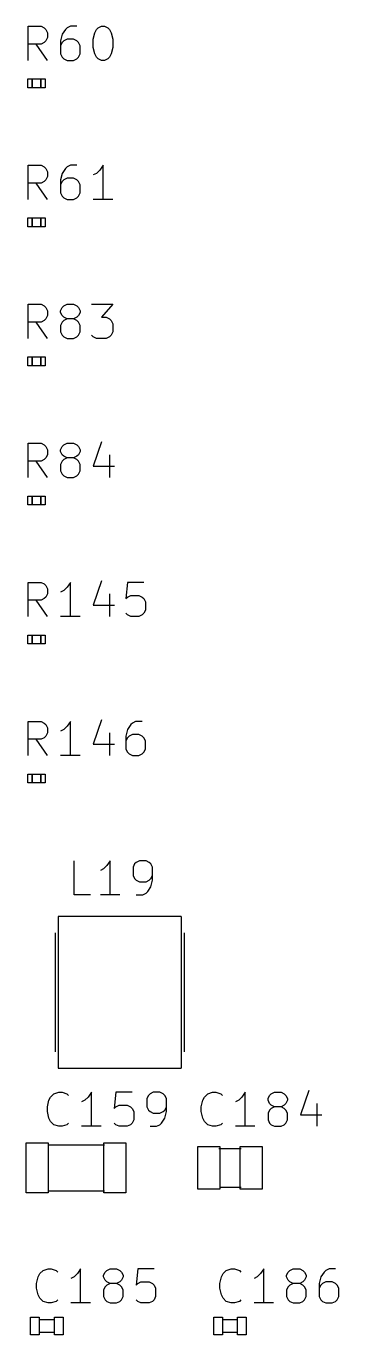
# Model space of a CAD drawing. Header units: millimetres. Extents: x -1 to 260, y -75 to 300.
# Drawn here: x -0.25 to 10.42, y -75.05 to -30.35 of the extents above; entities that cross this region are included whole.
import ezdxf

# ---------------------------------------------------------------- set-up
doc = ezdxf.new("R2010")
doc.units = ezdxf.units.MM
doc.layers.add('F.Fab', color=9, linetype='CONTINUOUS', true_color=0xafafaf)
doc.layers.add('F.Silkscreen', color=41, linetype='CONTINUOUS', true_color=0xf2eda1)

msp = doc.modelspace()

# ---------------------------------------------------------------- linework, layer by layer
at = {"layer": 'F.Fab', "linetype": 'CONTINUOUS'}
for p, q in [((-0.2, -32.45), (-0.2, -32.15)), ((-0.2, -32.15), (-0.05, -32.15)), ((-0.05, -32.15), (-0.05, -32.45)), ((0.25, -32.45), (0.25, -32.15)), ((0.25, -32.15), (0.4, -32.15)), ((0.4, -32.15), (0.4, -32.45)), ((-0.05, -32.45), (-0.2, -32.45)), ((0.4, -32.45), (0.25, -32.45)), ((-0.2, -37.2), (-0.2, -36.9)), ((-0.2, -36.9), (-0.05, -36.9)), ((-0.05, -36.9), (-0.05, -37.2)), ((0.25, -37.2), (0.25, -36.9)), ((0.25, -36.9), (0.4, -36.9)), ((0.4, -36.9), (0.4, -37.2)), ((-0.05, -37.2), (-0.2, -37.2)), ((0.4, -37.2), (0.25, -37.2)), ((-0.2, -41.95), (-0.2, -41.65)), ((-0.2, -41.65), (-0.05, -41.65)), ((-0.05, -41.95), (-0.2, -41.95)), ((-0.05, -41.65), (-0.05, -41.95)), ((0.25, -41.95), (0.25, -41.65)), ((0.25, -41.65), (0.4, -41.65)), ((0.4, -41.95), (0.25, -41.95)), ((0.4, -41.65), (0.4, -41.95)), ((-0.2, -46.7), (-0.2, -46.4)), ((-0.2, -46.4), (-0.05, -46.4)), ((-0.05, -46.4), (-0.05, -46.7)), ((0.25, -46.7), (0.25, -46.4)), ((0.25, -46.4), (0.4, -46.4)), ((0.4, -46.4), (0.4, -46.7)), ((-0.05, -46.7), (-0.2, -46.7)), ((0.4, -46.7), (0.25, -46.7)), ((-0.2, -51.45), (-0.2, -51.15)), ((-0.2, -51.15), (-0.05, -51.15)), ((-0.05, -51.15), (-0.05, -51.45)), ((0.25, -51.45), (0.25, -51.15)), ((0.25, -51.15), (0.4, -51.15)), ((0.4, -51.15), (0.4, -51.45)), ((-0.05, -51.45), (-0.2, -51.45)), ((0.4, -51.45), (0.25, -51.45)), ((-0.2, -56.2), (-0.2, -55.9)), ((-0.2, -55.9), (-0.05, -55.9)), ((-0.05, -56.2), (-0.2, -56.2)), ((-0.05, -55.9), (-0.05, -56.2)), ((0.25, -56.2), (0.25, -55.9)), ((0.25, -55.9), (0.4, -55.9)), ((0.4, -56.2), (0.25, -56.2)), ((0.4, -55.9), (0.4, -56.2)), ((0.842, -60.759), (0.842, -65.941)), ((5.033, -60.759), (0.842, -60.759)), ((5.033, -60.759), (5.033, -65.941)), ((0.74, -61.318), (0.74, -65.382)), ((5.134, -61.318), (5.134, -65.382)), ((0.842, -65.941), (5.033, -65.941)), ((-0.2518, -70.2009), (-0.2518, -68.5009)), ((-0.2518, -68.5009), (0.4983, -68.5009)), ((0.485, -68.563), (2.415, -68.563)), ((0.4983, -68.5009), (0.4983, -70.2009)), ((2.4017, -70.1991), (2.4017, -68.4991)), ((2.4017, -68.4991), (3.1518, -68.4991)), ((3.1518, -68.4991), (3.1518, -70.1991)), ((5.6078, -70.0739), (5.6078, -68.6238)), ((5.6078, -68.6238), (6.3579, -68.6238)), ((6.319, -68.69), (7.081, -68.69)), ((6.3579, -68.6238), (6.3579, -70.0739)), ((7.0556, -70.0739), (7.0556, -68.6238)), ((7.0556, -68.6238), (7.8057, -68.6238)), ((7.8057, -68.6238), (7.8057, -70.0739)), ((0.485, -70.137), (2.415, -70.137)), ((6.3579, -70.0739), (5.6078, -70.0739)), ((6.344, -70.01), (7.081, -70.01)), ((7.8057, -70.0739), (7.0556, -70.0739)), ((0.4983, -70.2009), (-0.2518, -70.2009)), ((3.1518, -70.1991), (2.4017, -70.1991)), ((-0.104, -75.0548), (-0.104, -74.4549)), ((-0.104, -74.4549), (0.196, -74.4549)), ((0.196, -74.4549), (0.196, -75.0548)), ((0.205, -74.526), (0.695, -74.526)), ((0.7088, -75.0548), (0.7088, -74.4549)), ((0.7088, -74.4549), (1.0088, -74.4549)), ((1.0088, -74.4549), (1.0088, -75.0548)), ((6.146, -75.0548), (6.146, -74.4549)), ((6.146, -74.4549), (6.446, -74.4549)), ((6.446, -74.4549), (6.446, -75.0548)), ((6.455, -74.526), (6.945, -74.526)), ((6.9588, -75.0548), (6.9588, -74.4549)), ((6.9588, -74.4549), (7.2588, -74.4549)), ((7.2588, -74.4549), (7.2588, -75.0548)), ((0.196, -75.0548), (-0.104, -75.0548)), ((0.695, -74.974), (0.205, -74.974)), ((1.0088, -75.0548), (0.7088, -75.0548)), ((6.446, -75.0548), (6.146, -75.0548)), ((6.945, -74.974), (6.455, -74.974)), ((7.2588, -75.0548), (6.9588, -75.0548))]:
    msp.add_line(p, q, dxfattribs=at)
at = {"layer": 'F.Silkscreen', "linetype": 'CONTINUOUS'}
for p, q in [((-0.189967, -31.516726), (-0.189967, -30.348326)), ((-0.189967, -30.348326), (0.255137, -30.348326)), ((0.255137, -30.348326), (0.366413, -30.403964)), ((1.256622, -30.348326), (1.145346, -30.403964)), ((1.479175, -30.348326), (1.256622, -30.348326)), ((2.20247, -30.403964), (2.313746, -30.348326)), ((2.313746, -30.348326), (2.425023, -30.348326)), ((2.425023, -30.348326), (2.536299, -30.403964)), ((0.366413, -30.403964), (0.422051, -30.459602)), ((0.422051, -30.459602), (0.477689, -30.570878)), ((0.477689, -30.737792), (0.422051, -30.849068)), ((0.477689, -30.570878), (0.477689, -30.737792)), ((0.978432, -30.626516), (0.922794, -30.849068)), ((1.089708, -30.459602), (0.978432, -30.626516)), ((1.145346, -30.79343), (1.03407, -30.849068)), ((1.145346, -30.403964), (1.089708, -30.459602)), ((1.367899, -30.79343), (1.145346, -30.79343)), ((1.479175, -30.849068), (1.367899, -30.79343)), ((2.035556, -30.79343), (2.091194, -30.570878)), ((2.035556, -31.071621), (2.035556, -30.79343)), ((2.091194, -30.570878), (2.146832, -30.459602)), ((2.146832, -30.459602), (2.20247, -30.403964)), ((2.536299, -30.403964), (2.591937, -30.459602)), ((2.591937, -30.459602), (2.647575, -30.570878)), ((2.647575, -30.570878), (2.703213, -30.79343)), ((2.703213, -30.79343), (2.703213, -31.071621)), ((0.255137, -30.960345), (-0.189967, -30.960345)), ((0.477689, -31.516726), (0.088222, -30.960345)), ((0.366413, -30.904707), (0.255137, -30.960345)), ((0.422051, -30.849068), (0.366413, -30.904707)), ((0.922794, -30.849068), (0.922794, -31.294173)), ((0.978432, -30.904707), (0.922794, -31.015983)), ((0.922794, -31.294173), (0.978432, -31.405449)), ((1.03407, -30.849068), (0.978432, -30.904707)), ((1.534813, -30.904707), (1.479175, -30.849068)), ((1.590451, -31.015983), (1.534813, -30.904707)), ((1.534813, -31.405449), (1.590451, -31.294173)), ((1.590451, -31.294173), (1.590451, -31.015983)), ((2.091194, -31.294173), (2.035556, -31.071621)), ((2.146832, -31.405449), (2.091194, -31.294173)), ((2.647575, -31.294173), (2.591937, -31.405449)), ((2.703213, -31.071621), (2.647575, -31.294173)), ((0.978432, -31.405449), (1.03407, -31.461088)), ((1.03407, -31.461088), (1.145346, -31.516726)), ((1.145346, -31.516726), (1.367899, -31.516726)), ((1.367899, -31.516726), (1.479175, -31.461088)), ((1.479175, -31.461088), (1.534813, -31.405449)), ((2.20247, -31.461088), (2.146832, -31.405449)), ((2.313746, -31.516726), (2.20247, -31.461088)), ((2.425023, -31.516726), (2.313746, -31.516726)), ((2.536299, -31.461088), (2.425023, -31.516726)), ((2.591937, -31.405449), (2.536299, -31.461088)), ((-0.05, -32.45), (-0.05, -32.15)), ((-0.05, -32.15), (0.25, -32.15)), ((0.25, -32.15), (0.25, -32.45)), ((0.25, -32.45), (-0.05, -32.45)), ((-0.189967, -36.266726), (-0.189967, -35.098326)), ((-0.189967, -35.098326), (0.255137, -35.098326)), ((0.255137, -35.098326), (0.366413, -35.153964)), ((0.366413, -35.153964), (0.422051, -35.209602)), ((0.422051, -35.209602), (0.477689, -35.320878)), ((1.089708, -35.209602), (0.978432, -35.376516)), ((1.145346, -35.153964), (1.089708, -35.209602)), ((1.256622, -35.098326), (1.145346, -35.153964)), ((1.479175, -35.098326), (1.256622, -35.098326)), ((2.258108, -35.26524), (2.146832, -35.376516)), ((2.369384, -35.098326), (2.258108, -35.26524)), ((2.369384, -36.266726), (2.369384, -35.098326)), ((0.255137, -35.710345), (-0.189967, -35.710345)), ((0.477689, -36.266726), (0.088222, -35.710345)), ((0.366413, -35.654707), (0.255137, -35.710345)), ((0.422051, -35.599068), (0.366413, -35.654707)), ((0.477689, -35.487792), (0.422051, -35.599068)), ((0.477689, -35.320878), (0.477689, -35.487792)), ((0.978432, -35.376516), (0.922794, -35.599068)), ((0.922794, -35.599068), (0.922794, -36.044173)), ((0.978432, -35.654707), (0.922794, -35.765983)), ((1.03407, -35.599068), (0.978432, -35.654707)), ((1.145346, -35.54343), (1.03407, -35.599068)), ((1.367899, -35.54343), (1.145346, -35.54343)), ((1.479175, -35.599068), (1.367899, -35.54343)), ((1.534813, -35.654707), (1.479175, -35.599068)), ((1.590451, -35.765983), (1.534813, -35.654707)), ((2.146832, -35.376516), (2.035556, -35.432154)), ((0.922794, -36.044173), (0.978432, -36.155449)), ((0.978432, -36.155449), (1.03407, -36.211088)), ((1.03407, -36.211088), (1.145346, -36.266726)), ((1.367899, -36.266726), (1.479175, -36.211088)), ((1.479175, -36.211088), (1.534813, -36.155449)), ((1.534813, -36.155449), (1.590451, -36.044173)), ((1.590451, -36.044173), (1.590451, -35.765983)), ((1.145346, -36.266726), (1.367899, -36.266726)), ((2.703213, -36.266726), (2.035556, -36.266726)), ((-0.05, -37.2), (-0.05, -36.9)), ((-0.05, -36.9), (0.25, -36.9)), ((0.25, -36.9), (0.25, -37.2)), ((0.25, -37.2), (-0.05, -37.2)), ((-0.189967, -41.016726), (-0.189967, -39.848326)), ((-0.189967, -39.848326), (0.255137, -39.848326)), ((0.255137, -39.848326), (0.366413, -39.903964)), ((0.366413, -39.903964), (0.422051, -39.959602)), ((0.422051, -39.959602), (0.477689, -40.070878)), ((0.477689, -40.070878), (0.477689, -40.237792)), ((0.922794, -40.070878), (0.978432, -39.959602)), ((0.922794, -40.126516), (0.922794, -40.070878)), ((0.978432, -40.237792), (0.922794, -40.126516)), ((0.978432, -39.959602), (1.03407, -39.903964)), ((1.03407, -39.903964), (1.145346, -39.848326)), ((1.145346, -39.848326), (1.367899, -39.848326)), ((1.367899, -39.848326), (1.479175, -39.903964)), ((1.479175, -39.903964), (1.534813, -39.959602)), ((1.534813, -39.959602), (1.590451, -40.070878)), ((1.590451, -40.126516), (1.534813, -40.237792)), ((1.590451, -40.070878), (1.590451, -40.126516)), ((1.979918, -39.848326), (2.703213, -39.848326)), ((2.703213, -39.848326), (2.313746, -40.29343)), ((0.255137, -40.460345), (-0.189967, -40.460345)), ((0.477689, -41.016726), (0.088222, -40.460345)), ((0.366413, -40.404707), (0.255137, -40.460345)), ((0.422051, -40.349068), (0.366413, -40.404707)), ((0.477689, -40.237792), (0.422051, -40.349068)), ((0.978432, -40.460345), (0.922794, -40.571621)), ((0.922794, -40.571621), (0.922794, -40.794173)), ((1.03407, -40.29343), (0.978432, -40.237792)), ((1.03407, -40.404707), (0.978432, -40.460345)), ((1.145346, -40.349068), (1.03407, -40.29343)), ((1.145346, -40.349068), (1.03407, -40.404707)), ((1.367899, -40.349068), (1.145346, -40.349068)), ((1.479175, -40.29343), (1.367899, -40.349068)), ((1.479175, -40.404707), (1.367899, -40.349068)), ((1.534813, -40.237792), (1.479175, -40.29343)), ((1.534813, -40.460345), (1.479175, -40.404707)), ((1.590451, -40.571621), (1.534813, -40.460345)), ((1.590451, -40.794173), (1.590451, -40.571621)), ((2.313746, -40.29343), (2.480661, -40.29343)), ((2.480661, -40.29343), (2.591937, -40.349068)), ((2.591937, -40.349068), (2.647575, -40.404707)), ((2.647575, -40.404707), (2.703213, -40.515983)), ((2.703213, -40.515983), (2.703213, -40.794173)), ((0.922794, -40.794173), (0.978432, -40.905449)), ((0.978432, -40.905449), (1.03407, -40.961088)), ((1.03407, -40.961088), (1.145346, -41.016726)), ((1.145346, -41.016726), (1.367899, -41.016726)), ((1.367899, -41.016726), (1.479175, -40.961088)), ((1.479175, -40.961088), (1.534813, -40.905449)), ((1.534813, -40.905449), (1.590451, -40.794173)), ((2.035556, -40.961088), (1.979918, -40.905449)), ((2.146832, -41.016726), (2.035556, -40.961088)), ((2.480661, -41.016726), (2.146832, -41.016726)), ((2.591937, -40.961088), (2.480661, -41.016726)), ((2.647575, -40.905449), (2.591937, -40.961088)), ((2.703213, -40.794173), (2.647575, -40.905449)), ((-0.05, -41.95), (-0.05, -41.65)), ((-0.05, -41.65), (0.25, -41.65)), ((0.25, -41.95), (-0.05, -41.95)), ((0.25, -41.65), (0.25, -41.95)), ((-0.189967, -45.766726), (-0.189967, -44.598326)), ((-0.189967, -44.598326), (0.255137, -44.598326)), ((0.255137, -44.598326), (0.366413, -44.653964)), ((0.366413, -44.653964), (0.422051, -44.709602)), ((0.978432, -44.709602), (1.03407, -44.653964)), ((1.03407, -44.653964), (1.145346, -44.598326)), ((1.145346, -44.598326), (1.367899, -44.598326)), ((1.367899, -44.598326), (1.479175, -44.653964)), ((1.479175, -44.653964), (1.534813, -44.709602)), ((2.313746, -44.542688), (2.035556, -45.377259)), ((0.422051, -45.099068), (0.366413, -45.154707)), ((0.422051, -44.709602), (0.477689, -44.820878)), ((0.477689, -44.987792), (0.422051, -45.099068)), ((0.477689, -44.820878), (0.477689, -44.987792)), ((0.922794, -44.820878), (0.978432, -44.709602)), ((0.922794, -44.876516), (0.922794, -44.820878)), ((0.978432, -44.987792), (0.922794, -44.876516)), ((1.03407, -45.04343), (0.978432, -44.987792)), ((1.145346, -45.099068), (1.03407, -45.04343)), ((1.145346, -45.099068), (1.03407, -45.154707)), ((1.367899, -45.099068), (1.145346, -45.099068)), ((1.479175, -45.04343), (1.367899, -45.099068)), ((1.479175, -45.154707), (1.367899, -45.099068)), ((1.534813, -44.987792), (1.479175, -45.04343)), ((1.534813, -44.709602), (1.590451, -44.820878)), ((1.590451, -44.876516), (1.534813, -44.987792)), ((1.590451, -44.820878), (1.590451, -44.876516)), ((2.591937, -44.987792), (2.591937, -45.766726)), ((0.255137, -45.210345), (-0.189967, -45.210345)), ((0.477689, -45.766726), (0.088222, -45.210345)), ((0.366413, -45.154707), (0.255137, -45.210345)), ((0.978432, -45.210345), (0.922794, -45.321621)), ((0.922794, -45.321621), (0.922794, -45.544173)), ((0.922794, -45.544173), (0.978432, -45.655449)), ((1.03407, -45.154707), (0.978432, -45.210345)), ((1.534813, -45.210345), (1.479175, -45.154707)), ((1.590451, -45.321621), (1.534813, -45.210345)), ((1.534813, -45.655449), (1.590451, -45.544173)), ((1.590451, -45.544173), (1.590451, -45.321621)), ((2.035556, -45.377259), (2.758851, -45.377259)), ((0.978432, -45.655449), (1.03407, -45.711088)), ((1.03407, -45.711088), (1.145346, -45.766726)), ((1.145346, -45.766726), (1.367899, -45.766726)), ((1.367899, -45.766726), (1.479175, -45.711088)), ((1.479175, -45.711088), (1.534813, -45.655449)), ((-0.05, -46.7), (-0.05, -46.4)), ((-0.05, -46.4), (0.25, -46.4)), ((0.25, -46.4), (0.25, -46.7)), ((0.25, -46.7), (-0.05, -46.7)), ((-0.189967, -50.516726), (-0.189967, -49.348326)), ((-0.189967, -49.348326), (0.255137, -49.348326)), ((0.255137, -49.348326), (0.366413, -49.403964)), ((0.366413, -49.403964), (0.422051, -49.459602)), ((0.422051, -49.459602), (0.477689, -49.570878)), ((0.477689, -49.570878), (0.477689, -49.737792)), ((1.145346, -49.51524), (1.03407, -49.626516)), ((1.256622, -49.348326), (1.145346, -49.51524)), ((1.256622, -50.516726), (1.256622, -49.348326)), ((2.313746, -49.292688), (2.035556, -50.127259)), ((3.203956, -49.348326), (3.148318, -49.904707)), ((3.760337, -49.348326), (3.203956, -49.348326)), ((0.255137, -49.960345), (-0.189967, -49.960345)), ((0.477689, -50.516726), (0.088222, -49.960345)), ((0.366413, -49.904707), (0.255137, -49.960345)), ((0.422051, -49.849068), (0.366413, -49.904707)), ((0.477689, -49.737792), (0.422051, -49.849068)), ((1.03407, -49.626516), (0.922794, -49.682154)), ((2.591937, -49.737792), (2.591937, -50.516726)), ((3.148318, -49.904707), (3.203956, -49.849068)), ((3.203956, -49.849068), (3.315232, -49.79343)), ((3.315232, -49.79343), (3.593423, -49.79343)), ((3.593423, -49.79343), (3.704699, -49.849068)), ((3.704699, -49.849068), (3.760337, -49.904707)), ((3.760337, -49.904707), (3.815975, -50.015983)), ((3.815975, -50.015983), (3.815975, -50.294173)), ((1.590451, -50.516726), (0.922794, -50.516726)), ((2.035556, -50.127259), (2.758851, -50.127259)), ((3.203956, -50.461088), (3.148318, -50.405449)), ((3.315232, -50.516726), (3.203956, -50.461088)), ((3.593423, -50.516726), (3.315232, -50.516726)), ((3.704699, -50.461088), (3.593423, -50.516726)), ((3.760337, -50.405449), (3.704699, -50.461088)), ((3.815975, -50.294173), (3.760337, -50.405449)), ((-0.05, -51.45), (-0.05, -51.15)), ((-0.05, -51.15), (0.25, -51.15)), ((0.25, -51.15), (0.25, -51.45)), ((0.25, -51.45), (-0.05, -51.45)), ((2.313746, -54.042688), (2.035556, -54.877259)), ((-0.189967, -55.266726), (-0.189967, -54.098326)), ((-0.189967, -54.098326), (0.255137, -54.098326)), ((0.255137, -54.098326), (0.366413, -54.153964)), ((0.366413, -54.153964), (0.422051, -54.209602)), ((0.422051, -54.209602), (0.477689, -54.320878)), ((0.477689, -54.487792), (0.422051, -54.599068)), ((0.477689, -54.320878), (0.477689, -54.487792)), ((1.03407, -54.376516), (0.922794, -54.432154)), ((1.145346, -54.26524), (1.03407, -54.376516)), ((1.256622, -54.098326), (1.145346, -54.26524)), ((1.256622, -55.266726), (1.256622, -54.098326)), ((2.591937, -54.487792), (2.591937, -55.266726)), ((3.203956, -54.376516), (3.148318, -54.599068)), ((3.315232, -54.209602), (3.203956, -54.376516)), ((3.37087, -54.153964), (3.315232, -54.209602)), ((3.482146, -54.098326), (3.37087, -54.153964)), ((3.704699, -54.098326), (3.482146, -54.098326)), ((0.255137, -54.710345), (-0.189967, -54.710345)), ((0.477689, -55.266726), (0.088222, -54.710345)), ((0.366413, -54.654707), (0.255137, -54.710345)), ((0.422051, -54.599068), (0.366413, -54.654707)), ((2.035556, -54.877259), (2.758851, -54.877259)), ((3.148318, -54.599068), (3.148318, -55.044173)), ((3.203956, -54.654707), (3.148318, -54.765983)), ((3.259594, -54.599068), (3.203956, -54.654707)), ((3.37087, -54.54343), (3.259594, -54.599068)), ((3.593423, -54.54343), (3.37087, -54.54343)), ((3.704699, -54.599068), (3.593423, -54.54343)), ((3.760337, -54.654707), (3.704699, -54.599068)), ((3.815975, -54.765983), (3.760337, -54.654707)), ((3.815975, -55.044173), (3.815975, -54.765983)), ((1.590451, -55.266726), (0.922794, -55.266726)), ((3.148318, -55.044173), (3.203956, -55.155449)), ((3.203956, -55.155449), (3.259594, -55.211088)), ((3.259594, -55.211088), (3.37087, -55.266726)), ((3.37087, -55.266726), (3.593423, -55.266726)), ((3.593423, -55.266726), (3.704699, -55.211088)), ((3.704699, -55.211088), (3.760337, -55.155449)), ((3.760337, -55.155449), (3.815975, -55.044173)), ((-0.05, -56.2), (-0.05, -55.9)), ((-0.05, -55.9), (0.25, -55.9)), ((0.25, -56.2), (-0.05, -56.2)), ((0.25, -55.9), (0.25, -56.2)), ((1.390032, -60.026726), (1.390032, -58.858326)), ((2.61407, -58.858326), (2.502794, -59.02524)), ((2.61407, -60.026726), (2.61407, -58.858326)), ((3.448642, -58.969602), (3.393004, -59.080878)), ((3.50428, -58.913964), (3.448642, -58.969602)), ((3.615556, -58.858326), (3.50428, -58.913964)), ((3.838109, -58.858326), (3.615556, -58.858326)), ((3.949385, -58.913964), (3.838109, -58.858326)), ((4.005023, -58.969602), (3.949385, -58.913964)), ((4.060661, -59.080878), (4.005023, -58.969602)), ((2.391518, -59.136516), (2.280242, -59.192154)), ((2.502794, -59.02524), (2.391518, -59.136516)), ((3.393004, -59.080878), (3.393004, -59.359068)), ((3.393004, -59.359068), (3.448642, -59.470345)), ((4.005023, -59.470345), (4.060661, -59.359068)), ((4.060661, -59.525983), (4.060661, -59.080878)), ((3.448642, -59.470345), (3.50428, -59.525983)), ((3.50428, -59.525983), (3.615556, -59.581621)), ((3.615556, -59.581621), (3.838109, -59.581621)), ((3.838109, -59.581621), (3.949385, -59.525983)), ((3.893747, -59.915449), (4.005023, -59.748535)), ((3.949385, -59.525983), (4.005023, -59.470345)), ((4.005023, -59.748535), (4.060661, -59.525983)), ((1.946413, -60.026726), (1.390032, -60.026726)), ((2.947899, -60.026726), (2.280242, -60.026726)), ((3.50428, -60.026726), (3.726832, -60.026726)), ((3.726832, -60.026726), (3.838109, -59.971088)), ((3.838109, -59.971088), (3.893747, -59.915449)), ((0.469394, -67.264068), (0.525032, -67.041516)), ((0.525032, -67.041516), (0.58067, -66.93024)), ((0.58067, -66.93024), (0.691946, -66.818964)), ((0.691946, -66.818964), (0.858861, -66.763326)), ((0.858861, -66.763326), (0.970137, -66.763326)), ((0.970137, -66.763326), (1.137051, -66.818964)), ((1.137051, -66.818964), (1.192689, -66.874602)), ((1.74907, -67.041516), (1.637794, -67.097154)), ((1.860346, -66.93024), (1.74907, -67.041516)), ((1.971622, -66.763326), (1.860346, -66.93024)), ((1.971622, -67.931726), (1.971622, -66.763326)), ((2.806194, -66.763326), (2.750556, -67.319707)), ((3.362575, -66.763326), (2.806194, -66.763326)), ((3.918956, -66.874602), (3.863318, -66.985878)), ((3.863318, -66.985878), (3.863318, -67.264068)), ((3.974594, -66.818964), (3.918956, -66.874602)), ((4.08587, -66.763326), (3.974594, -66.818964)), ((4.308423, -66.763326), (4.08587, -66.763326)), ((4.419699, -66.818964), (4.308423, -66.763326)), ((4.475337, -66.874602), (4.419699, -66.818964)), ((4.530975, -66.985878), (4.475337, -66.874602)), ((4.530975, -67.430983), (4.530975, -66.985878)), ((5.719394, -67.264068), (5.775032, -67.041516)), ((5.775032, -67.041516), (5.83067, -66.93024)), ((5.83067, -66.93024), (5.941946, -66.818964)), ((5.941946, -66.818964), (6.108861, -66.763326)), ((6.108861, -66.763326), (6.220137, -66.763326)), ((6.220137, -66.763326), (6.387051, -66.818964)), ((6.387051, -66.818964), (6.442689, -66.874602)), ((6.99907, -67.041516), (6.887794, -67.097154)), ((7.110346, -66.93024), (6.99907, -67.041516)), ((7.221622, -66.763326), (7.110346, -66.93024)), ((7.221622, -67.931726), (7.221622, -66.763326)), ((8.000556, -66.985878), (8.056194, -66.874602)), ((8.000556, -67.041516), (8.000556, -66.985878)), ((8.056194, -67.152792), (8.000556, -67.041516)), ((8.056194, -66.874602), (8.111832, -66.818964)), ((8.111832, -66.818964), (8.223108, -66.763326)), ((8.223108, -66.763326), (8.445661, -66.763326)), ((8.445661, -66.763326), (8.556937, -66.818964)), ((8.556937, -66.818964), (8.612575, -66.874602)), ((8.612575, -66.874602), (8.668213, -66.985878)), ((8.668213, -67.041516), (8.612575, -67.152792)), ((8.668213, -66.985878), (8.668213, -67.041516)), ((9.391508, -66.707688), (9.113318, -67.542259)), ((0.469394, -67.430983), (0.469394, -67.264068)), ((0.525032, -67.653535), (0.469394, -67.430983)), ((2.750556, -67.319707), (2.806194, -67.264068)), ((2.806194, -67.264068), (2.91747, -67.20843)), ((2.91747, -67.20843), (3.195661, -67.20843)), ((3.195661, -67.20843), (3.306937, -67.264068)), ((3.306937, -67.264068), (3.362575, -67.319707)), ((3.362575, -67.319707), (3.418213, -67.430983)), ((3.418213, -67.430983), (3.418213, -67.709173)), ((3.863318, -67.264068), (3.918956, -67.375345)), ((3.918956, -67.375345), (3.974594, -67.430983)), ((3.974594, -67.430983), (4.08587, -67.486621)), ((4.08587, -67.486621), (4.308423, -67.486621)), ((4.308423, -67.486621), (4.419699, -67.430983)), ((4.419699, -67.430983), (4.475337, -67.375345)), ((4.475337, -67.375345), (4.530975, -67.264068)), ((4.475337, -67.653535), (4.530975, -67.430983)), ((5.719394, -67.430983), (5.719394, -67.264068)), ((5.775032, -67.653535), (5.719394, -67.430983)), ((8.056194, -67.375345), (8.000556, -67.486621)), ((8.000556, -67.486621), (8.000556, -67.709173)), ((8.111832, -67.20843), (8.056194, -67.152792)), ((8.111832, -67.319707), (8.056194, -67.375345)), ((8.223108, -67.264068), (8.111832, -67.20843)), ((8.223108, -67.264068), (8.111832, -67.319707)), ((8.445661, -67.264068), (8.223108, -67.264068)), ((8.556937, -67.20843), (8.445661, -67.264068)), ((8.556937, -67.319707), (8.445661, -67.264068)), ((8.612575, -67.152792), (8.556937, -67.20843)), ((8.612575, -67.375345), (8.556937, -67.319707)), ((8.668213, -67.486621), (8.612575, -67.375345)), ((8.668213, -67.709173), (8.668213, -67.486621)), ((9.669699, -67.152792), (9.669699, -67.931726)), ((0.58067, -67.764811), (0.525032, -67.653535)), ((0.691946, -67.876088), (0.58067, -67.764811)), ((0.858861, -67.931726), (0.691946, -67.876088)), ((0.970137, -67.931726), (0.858861, -67.931726)), ((1.137051, -67.876088), (0.970137, -67.931726)), ((1.192689, -67.820449), (1.137051, -67.876088)), ((2.305451, -67.931726), (1.637794, -67.931726)), ((2.806194, -67.876088), (2.750556, -67.820449)), ((2.91747, -67.931726), (2.806194, -67.876088)), ((3.195661, -67.931726), (2.91747, -67.931726)), ((3.306937, -67.876088), (3.195661, -67.931726)), ((3.362575, -67.820449), (3.306937, -67.876088)), ((3.418213, -67.709173), (3.362575, -67.820449)), ((3.974594, -67.931726), (4.197146, -67.931726)), ((4.197146, -67.931726), (4.308423, -67.876088)), ((4.308423, -67.876088), (4.364061, -67.820449)), ((4.364061, -67.820449), (4.475337, -67.653535)), ((5.83067, -67.764811), (5.775032, -67.653535)), ((5.941946, -67.876088), (5.83067, -67.764811)), ((6.108861, -67.931726), (5.941946, -67.876088)), ((6.220137, -67.931726), (6.108861, -67.931726)), ((6.387051, -67.876088), (6.220137, -67.931726)), ((6.442689, -67.820449), (6.387051, -67.876088)), ((7.555451, -67.931726), (6.887794, -67.931726)), ((8.000556, -67.709173), (8.056194, -67.820449)), ((8.056194, -67.820449), (8.111832, -67.876088)), ((8.111832, -67.876088), (8.223108, -67.931726)), ((8.223108, -67.931726), (8.445661, -67.931726)), ((8.445661, -67.931726), (8.556937, -67.876088)), ((8.556937, -67.876088), (8.612575, -67.820449)), ((8.612575, -67.820449), (8.668213, -67.709173)), ((9.113318, -67.542259), (9.836613, -67.542259)), ((0.21567, -72.96524), (0.326946, -72.853964)), ((0.326946, -72.853964), (0.493861, -72.798326)), ((0.493861, -72.798326), (0.605137, -72.798326)), ((0.605137, -72.798326), (0.772051, -72.853964)), ((0.772051, -72.853964), (0.827689, -72.909602)), ((1.606622, -72.798326), (1.495346, -72.96524)), ((1.606622, -73.966726), (1.606622, -72.798326)), ((2.441194, -72.909602), (2.496832, -72.853964)), ((2.496832, -72.853964), (2.608108, -72.798326)), ((2.608108, -72.798326), (2.830661, -72.798326)), ((2.830661, -72.798326), (2.941937, -72.853964)), ((2.941937, -72.853964), (2.997575, -72.909602)), ((3.553956, -72.798326), (3.498318, -73.354707)), ((4.110337, -72.798326), (3.553956, -72.798326)), ((6.46567, -72.96524), (6.576946, -72.853964)), ((6.576946, -72.853964), (6.743861, -72.798326)), ((6.743861, -72.798326), (6.855137, -72.798326)), ((6.855137, -72.798326), (7.022051, -72.853964)), ((7.022051, -72.853964), (7.077689, -72.909602)), ((7.856622, -72.798326), (7.745346, -72.96524)), ((7.856622, -73.966726), (7.856622, -72.798326)), ((8.691194, -72.909602), (8.746832, -72.853964)), ((8.746832, -72.853964), (8.858108, -72.798326)), ((8.858108, -72.798326), (9.080661, -72.798326)), ((9.080661, -72.798326), (9.191937, -72.853964)), ((9.191937, -72.853964), (9.247575, -72.909602)), ((9.97087, -72.853964), (9.915232, -72.909602)), ((10.082146, -72.798326), (9.97087, -72.853964)), ((10.304699, -72.798326), (10.082146, -72.798326)), ((0.104394, -73.299068), (0.160032, -73.076516)), ((0.104394, -73.465983), (0.104394, -73.299068)), ((0.160032, -73.076516), (0.21567, -72.96524)), ((1.38407, -73.076516), (1.272794, -73.132154)), ((1.495346, -72.96524), (1.38407, -73.076516)), ((2.385556, -73.020878), (2.441194, -72.909602)), ((2.385556, -73.076516), (2.385556, -73.020878)), ((2.441194, -73.187792), (2.385556, -73.076516)), ((2.496832, -73.24343), (2.441194, -73.187792)), ((2.608108, -73.299068), (2.496832, -73.24343)), ((2.608108, -73.299068), (2.496832, -73.354707)), ((2.830661, -73.299068), (2.608108, -73.299068)), ((2.941937, -73.24343), (2.830661, -73.299068)), ((2.941937, -73.354707), (2.830661, -73.299068)), ((2.997575, -73.187792), (2.941937, -73.24343)), ((2.997575, -72.909602), (3.053213, -73.020878)), ((3.053213, -73.076516), (2.997575, -73.187792)), ((3.053213, -73.020878), (3.053213, -73.076516)), ((3.498318, -73.354707), (3.553956, -73.299068)), ((3.553956, -73.299068), (3.665232, -73.24343)), ((3.665232, -73.24343), (3.943423, -73.24343)), ((3.943423, -73.24343), (4.054699, -73.299068)), ((4.054699, -73.299068), (4.110337, -73.354707)), ((6.354394, -73.299068), (6.410032, -73.076516)), ((6.354394, -73.465983), (6.354394, -73.299068)), ((6.410032, -73.076516), (6.46567, -72.96524)), ((7.63407, -73.076516), (7.522794, -73.132154)), ((7.745346, -72.96524), (7.63407, -73.076516)), ((8.635556, -73.020878), (8.691194, -72.909602)), ((8.635556, -73.076516), (8.635556, -73.020878)), ((8.691194, -73.187792), (8.635556, -73.076516)), ((8.746832, -73.24343), (8.691194, -73.187792)), ((8.858108, -73.299068), (8.746832, -73.24343)), ((8.858108, -73.299068), (8.746832, -73.354707)), ((9.080661, -73.299068), (8.858108, -73.299068)), ((9.191937, -73.24343), (9.080661, -73.299068)), ((9.191937, -73.354707), (9.080661, -73.299068)), ((9.247575, -73.187792), (9.191937, -73.24343)), ((9.247575, -72.909602), (9.303213, -73.020878)), ((9.303213, -73.076516), (9.247575, -73.187792)), ((9.303213, -73.020878), (9.303213, -73.076516)), ((9.803956, -73.076516), (9.748318, -73.299068)), ((9.748318, -73.299068), (9.748318, -73.744173)), ((9.915232, -72.909602), (9.803956, -73.076516)), ((9.859594, -73.299068), (9.803956, -73.354707)), ((9.97087, -73.24343), (9.859594, -73.299068)), ((10.193423, -73.24343), (9.97087, -73.24343)), ((10.304699, -73.299068), (10.193423, -73.24343)), ((10.360337, -73.354707), (10.304699, -73.299068)), ((0.160032, -73.688535), (0.104394, -73.465983)), ((0.21567, -73.799811), (0.160032, -73.688535)), ((2.441194, -73.410345), (2.385556, -73.521621)), ((2.385556, -73.521621), (2.385556, -73.744173)), ((2.385556, -73.744173), (2.441194, -73.855449)), ((2.496832, -73.354707), (2.441194, -73.410345)), ((2.997575, -73.410345), (2.941937, -73.354707)), ((3.053213, -73.521621), (2.997575, -73.410345)), ((2.997575, -73.855449), (3.053213, -73.744173)), ((3.053213, -73.744173), (3.053213, -73.521621)), ((4.110337, -73.354707), (4.165975, -73.465983)), ((4.165975, -73.744173), (4.110337, -73.855449)), ((4.165975, -73.465983), (4.165975, -73.744173)), ((6.410032, -73.688535), (6.354394, -73.465983)), ((6.46567, -73.799811), (6.410032, -73.688535)), ((8.691194, -73.410345), (8.635556, -73.521621)), ((8.635556, -73.521621), (8.635556, -73.744173)), ((8.635556, -73.744173), (8.691194, -73.855449)), ((8.746832, -73.354707), (8.691194, -73.410345)), ((9.247575, -73.410345), (9.191937, -73.354707)), ((9.303213, -73.521621), (9.247575, -73.410345)), ((9.247575, -73.855449), (9.303213, -73.744173)), ((9.303213, -73.744173), (9.303213, -73.521621)), ((9.803956, -73.354707), (9.748318, -73.465983)), ((9.748318, -73.744173), (9.803956, -73.855449)), ((10.415975, -73.465983), (10.360337, -73.354707)), ((10.360337, -73.855449), (10.415975, -73.744173)), ((10.415975, -73.744173), (10.415975, -73.465983)), ((0.326946, -73.911088), (0.21567, -73.799811)), ((0.493861, -73.966726), (0.326946, -73.911088)), ((0.605137, -73.966726), (0.493861, -73.966726)), ((0.772051, -73.911088), (0.605137, -73.966726)), ((0.827689, -73.855449), (0.772051, -73.911088)), ((1.940451, -73.966726), (1.272794, -73.966726)), ((2.441194, -73.855449), (2.496832, -73.911088)), ((2.496832, -73.911088), (2.608108, -73.966726)), ((2.608108, -73.966726), (2.830661, -73.966726)), ((2.830661, -73.966726), (2.941937, -73.911088)), ((2.941937, -73.911088), (2.997575, -73.855449)), ((3.553956, -73.911088), (3.498318, -73.855449)), ((3.665232, -73.966726), (3.553956, -73.911088)), ((3.943423, -73.966726), (3.665232, -73.966726)), ((4.054699, -73.911088), (3.943423, -73.966726)), ((4.110337, -73.855449), (4.054699, -73.911088)), ((6.576946, -73.911088), (6.46567, -73.799811)), ((6.743861, -73.966726), (6.576946, -73.911088)), ((6.855137, -73.966726), (6.743861, -73.966726)), ((7.022051, -73.911088), (6.855137, -73.966726)), ((7.077689, -73.855449), (7.022051, -73.911088)), ((8.190451, -73.966726), (7.522794, -73.966726)), ((8.691194, -73.855449), (8.746832, -73.911088)), ((8.746832, -73.911088), (8.858108, -73.966726)), ((8.858108, -73.966726), (9.080661, -73.966726)), ((9.080661, -73.966726), (9.191937, -73.911088)), ((9.191937, -73.911088), (9.247575, -73.855449)), ((9.803956, -73.855449), (9.859594, -73.911088)), ((9.859594, -73.911088), (9.97087, -73.966726)), ((9.97087, -73.966726), (10.193423, -73.966726)), ((10.193423, -73.966726), (10.304699, -73.911088)), ((10.304699, -73.911088), (10.360337, -73.855449))]:
    msp.add_line(p, q, dxfattribs=at)

doc.saveas('drawing.dxf')
